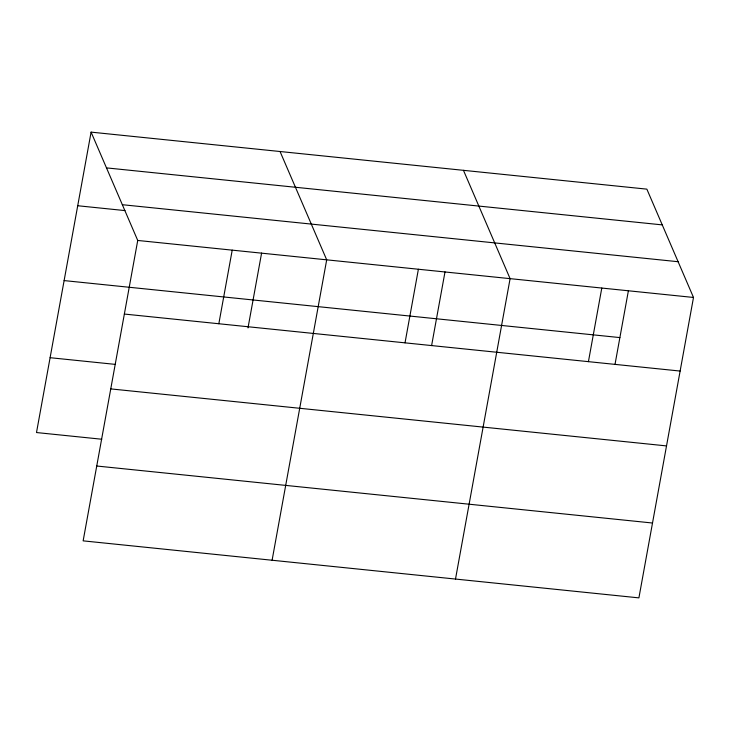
<?xml version="1.0" encoding="UTF-8"?>
<svg xmlns="http://www.w3.org/2000/svg" width="730" height="730" viewBox="0 0 730 730"><rect width="100%" height="100%" fill="white"/><g stroke="black" fill="none" stroke-linecap="round" stroke-linejoin="round"><path stroke-width="1.09" d="M91.095 132.13L137.733 240.453L83.138 540.857L638.905 597.87L693.5 297.457L646.862 189.143L91.095 132.13L36.5 432.543L101.735 439.232M218.836 323.746L232.213 250.144M247.999 327.907L261.605 253.045M272.098 560.239L326.693 259.834L280.055 151.521M405.022 342.845L418.39 269.242M431.603 345.6L445.008 271.861M455.502 579.054L510.097 278.65L463.459 170.327M588.426 361.66L601.794 288.049M615.007 364.416L628.411 290.677M106.48 167.882L662.256 224.886M122.339 204.701L678.106 261.714M77.718 205.741L124.958 210.587M137.733 240.453L693.5 297.457M64.112 280.585L619.889 337.588M124.355 314.055L680.123 371.059M50.105 357.7L115.34 364.389M110.75 388.898L666.527 445.911M96.734 466.014L652.51 523.018"/></g></svg>
